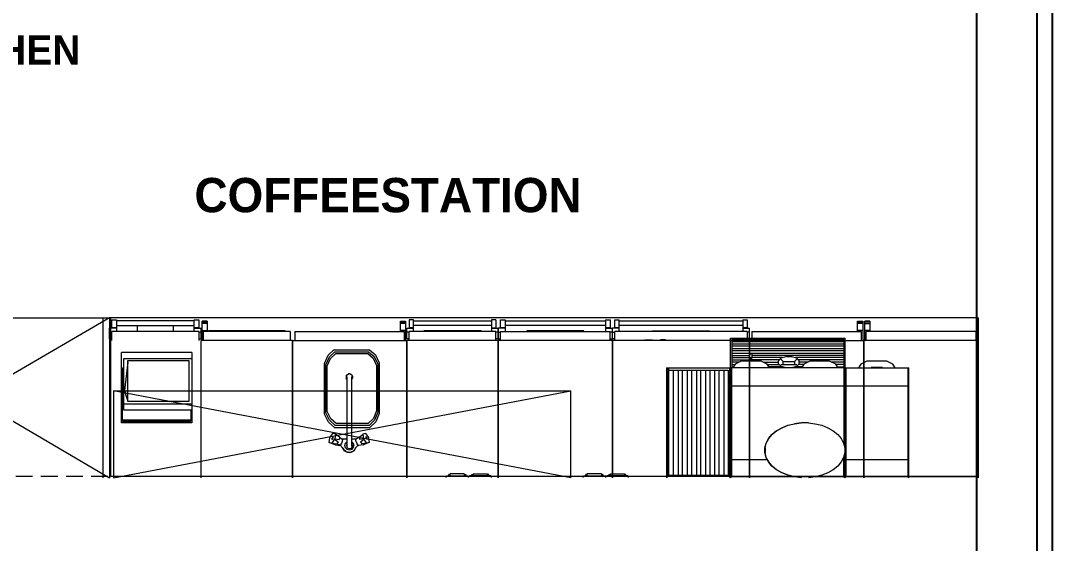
# Model space of a CAD drawing. Header units: inches. Extents: x 484217 to 497210, y -26946 to -21493.
# Drawn here: x 488162.2 to 488316.2, y -26140.7 to -26062.8 of the extents above; entities that cross this region are included whole.
import ezdxf

# ---------------------------------------------------------------- set-up
doc = ezdxf.new("R2010")
doc.units = ezdxf.units.IN
doc.header["$LTSCALE"] = 20
doc.header["$MEASUREMENT"] = 0
doc.linetypes.add('AUSGEZOGEN', pattern=[0])
doc.linetypes.add('HIDDEN2', pattern=[0.1875, 0.125, -0.0625])
doc.layers.add('A-furniture', color=50, linetype='Continuous', lineweight=9)
doc.layers.add('TC-EQUIPMENT', color=251, linetype='Continuous', lineweight=5)
doc.layers.add('A-GLASS', color=4, linetype='Continuous')
doc.layers.add('K3-TEXT', color=167, linetype='AUSGEZOGEN')
doc.styles.get("Standard").update_dxf_attribs({"font": ''})
doc.styles.get('Standard').set_extended_font_data('MicrogrammaSSi', bold=True)

msp = doc.modelspace()

# ---------------------------------------------------------------- linework, layer by layer
at = {"layer": 'A-furniture', "linetype": 'HIDDEN2', "elevation": 3.81}
msp.add_lwpolyline([(488268.98, -26130.78), (488072.18, -26130.78)], dxfattribs=at)
at = {"layer": 'A-GLASS'}
for p, q in [((488304.9, -26218.72, 6.93), (488304.9, -25820.47, 6.93)), ((488313.9, -26218.72, 6.93), (488313.9, -25820.47, 6.93)), ((488316.15, -26218.72, 6.93), (488316.15, -25820.47, 6.93))]:
    msp.add_line(p, q, dxfattribs=at)
at = {"layer": 'TC-EQUIPMENT'}
for p, q in [((488134.56, -26107.08, 6.93), (488175.48, -26107.08, 6.93)), ((488175.48, -26107.08, 6.93), (488134.56, -26130.95, 6.93)), ((488134.56, -26107.08, 6.93), (488175.48, -26130.95, 6.93)), ((488174.46, -26107.08, 6.93), (488174.46, -26130.95, 6.93)), ((488175.48, -26107.08, 6.93), (488175.48, -26130.95, 6.93)), ((488175.48, -26107.08, 6.93), (488175.48, -26130.95, 6.93)), ((488305.07, -26107.08, 6.93), (488175.48, -26107.08, 6.93)), ((488175.65, -26130.78, 6.93), (488175.65, -26107.08, 6.93)), ((488175.82, -26108.64, 6.93), (488175.82, -26107.42, 6.93)), ((488175.82, -26107.42, 6.93), (488176.51, -26107.42, 6.93)), ((488176.51, -26107.42, 6.93), (488176.51, -26109.12, 6.93)), ((488188.1, -26107.55, 6.93), (488176.51, -26107.55, 6.93)), ((488188.1, -26109.12, 6.93), (488188.1, -26107.42, 6.93)), ((488188.1, -26107.42, 6.93), (488188.78, -26107.42, 6.93)), ((488188.78, -26107.42, 6.93), (488188.78, -26108.64, 6.93)), ((488189.3, -26110.49, 6.93), (488189.3, -26107.59, 6.93)), ((488190.05, -26107.59, 6.93), (488189.3, -26107.59, 6.93)), ((488189.3, -26107.69, 6.93), (488190.05, -26107.69, 6.93)), ((488190.05, -26107.59, 6.93), (488190.05, -26109.12, 6.93)), ((488218.9, -26107.59, 6.93), (488219.65, -26107.59, 6.93)), ((488218.9, -26109.12, 6.93), (488218.9, -26107.59, 6.93)), ((488218.9, -26107.69, 6.93), (488219.65, -26107.69, 6.93)), ((488219.65, -26107.59, 6.93), (488219.65, -26110.49, 6.93)), ((488220.16, -26107.42, 6.93), (488220.16, -26108.64, 6.93)), ((488220.84, -26107.42, 6.93), (488220.16, -26107.42, 6.93)), ((488220.84, -26109.12, 6.93), (488220.84, -26107.42, 6.93)), ((488220.84, -26107.55, 6.93), (488232.44, -26107.55, 6.93)), ((488233.12, -26107.42, 6.93), (488232.44, -26107.42, 6.93)), ((488232.44, -26107.42, 6.93), (488232.44, -26109.12, 6.93)), ((488233.12, -26107.42, 6.93), (488233.12, -26108.64, 6.93)), ((488233.8, -26108.64, 6.93), (488233.8, -26107.42, 6.93)), ((488233.8, -26107.42, 6.93), (488234.48, -26107.42, 6.93)), ((488234.48, -26107.42, 6.93), (488234.48, -26109.12, 6.93)), ((488234.48, -26107.55, 6.93), (488249.49, -26107.55, 6.93)), ((488249.49, -26107.42, 6.93), (488249.49, -26109.12, 6.93)), ((488249.49, -26107.42, 6.93), (488250.17, -26107.42, 6.93)), ((488250.17, -26107.42, 6.93), (488250.17, -26108.64, 6.93)), ((488250.85, -26108.64, 6.93), (488250.85, -26107.42, 6.93)), ((488250.85, -26107.42, 6.93), (488251.53, -26107.42, 6.93)), ((488251.53, -26109.12, 6.93), (488251.53, -26107.42, 6.93)), ((488251.53, -26107.55, 6.93), (488269.95, -26107.55, 6.93)), ((488269.95, -26107.42, 6.93), (488269.95, -26109.12, 6.93)), ((488269.95, -26107.42, 6.93), (488270.63, -26107.42, 6.93)), ((488270.63, -26107.42, 6.93), (488270.63, -26108.64, 6.93)), ((488287.1, -26107.59, 6.93), (488287.85, -26107.59, 6.93)), ((488287.1, -26109.12, 6.93), (488287.1, -26107.59, 6.93)), ((488287.1, -26107.69, 6.93), (488287.85, -26107.69, 6.93)), ((488287.85, -26107.59, 6.93), (488287.85, -26110.49, 6.93)), ((488288.19, -26110.49, 6.93), (488288.19, -26107.59, 6.93)), ((488288.94, -26107.59, 6.93), (488288.19, -26107.59, 6.93)), ((488288.19, -26107.69, 6.93), (488288.94, -26107.69, 6.93)), ((488288.94, -26107.59, 6.93), (488288.94, -26109.12, 6.93)), ((488304.9, -26130.78, 6.93), (488304.9, -26107.08, 6.93)), ((488305.07, -26107.08, 6.93), (488305.07, -26130.95, 6.93)), ((488175.48, -26110.21, 6.93), (488175.48, -26108.64, 6.93)), ((488176.51, -26108.64, 6.93), (488175.48, -26108.64, 6.93)), ((488175.48, -26109.26, 6.93), (488175.82, -26109.26, 6.93)), ((488176.51, -26108.58, 6.93), (488175.82, -26108.58, 6.93)), ((488175.82, -26110.49, 6.93), (488175.82, -26109.12, 6.93)), ((488188.78, -26109.12, 6.93), (488175.82, -26109.12, 6.93)), ((488176.51, -26108.23, 6.93), (488188.1, -26108.23, 6.93)), ((488179.58, -26108.3, 6.93), (488179.58, -26109.12, 6.93)), ((488185.03, -26108.3, 6.93), (488179.58, -26108.3, 6.93)), ((488185.03, -26109.12, 6.93), (488185.03, -26108.3, 6.93)), ((488188.78, -26108.58, 6.93), (488188.1, -26108.58, 6.93)), ((488188.1, -26108.64, 6.93), (488189.12, -26108.64, 6.93)), ((488188.78, -26109.12, 6.93), (488188.78, -26110.49, 6.93)), ((488189.12, -26109.26, 6.93), (488188.78, -26109.26, 6.93)), ((488189.12, -26110.21, 6.93), (488189.12, -26108.64, 6.93)), ((488190.05, -26107.93, 6.93), (488189.3, -26107.93, 6.93)), ((488189.3, -26108.99, 6.93), (488190.05, -26108.99, 6.93)), ((488189.47, -26110.49, 6.93), (488189.47, -26109.12, 6.93)), ((488202.42, -26109.12, 6.93), (488189.47, -26109.12, 6.93)), ((488201.67, -26109.05, 6.93), (488190.25, -26109.05, 6.93)), ((488202.42, -26109.12, 6.93), (488202.42, -26110.49, 6.93)), ((488203.11, -26109.12, 6.93), (488203.11, -26110.49, 6.93)), ((488203.11, -26109.12, 6.93), (488219.48, -26109.12, 6.93)), ((488219.65, -26107.93, 6.93), (488218.9, -26107.93, 6.93)), ((488219.65, -26108.99, 6.93), (488218.9, -26108.99, 6.93)), ((488219.48, -26110.49, 6.93), (488219.48, -26109.12, 6.93)), ((488219.82, -26110.21, 6.93), (488219.82, -26108.64, 6.93)), ((488219.82, -26108.64, 6.93), (488220.84, -26108.64, 6.93)), ((488220.16, -26109.26, 6.93), (488219.82, -26109.26, 6.93)), ((488220.84, -26108.58, 6.93), (488220.16, -26108.58, 6.93)), ((488233.12, -26109.12, 6.93), (488220.16, -26109.12, 6.93)), ((488220.16, -26110.49, 6.93), (488220.16, -26109.12, 6.93)), ((488232.44, -26108.23, 6.93), (488220.84, -26108.23, 6.93)), ((488222.37, -26109.05, 6.93), (488222.37, -26109.12, 6.93)), ((488230.9, -26109.05, 6.93), (488222.37, -26109.05, 6.93)), ((488230.9, -26109.12, 6.93), (488230.9, -26109.05, 6.93)), ((488232.44, -26108.58, 6.93), (488233.12, -26108.58, 6.93)), ((488232.44, -26108.64, 6.93), (488233.46, -26108.64, 6.93)), ((488233.12, -26110.49, 6.93), (488233.12, -26109.12, 6.93)), ((488233.46, -26109.26, 6.93), (488233.12, -26109.26, 6.93)), ((488234.48, -26108.64, 6.93), (488233.46, -26108.64, 6.93)), ((488233.46, -26108.64, 6.93), (488233.46, -26110.21, 6.93)), ((488233.46, -26110.21, 6.93), (488233.46, -26108.64, 6.93)), ((488233.46, -26109.26, 6.93), (488233.8, -26109.26, 6.93)), ((488234.48, -26108.58, 6.93), (488233.8, -26108.58, 6.93)), ((488233.8, -26110.49, 6.93), (488233.8, -26109.12, 6.93)), ((488233.8, -26109.12, 6.93), (488250.17, -26109.12, 6.93)), ((488249.49, -26108.23, 6.93), (488234.48, -26108.23, 6.93)), ((488237.72, -26109.05, 6.93), (488237.72, -26109.12, 6.93)), ((488246.25, -26109.05, 6.93), (488237.72, -26109.05, 6.93)), ((488246.25, -26109.12, 6.93), (488246.25, -26109.05, 6.93)), ((488250.17, -26108.58, 6.93), (488249.49, -26108.58, 6.93)), ((488249.49, -26108.64, 6.93), (488250.51, -26108.64, 6.93)), ((488250.17, -26110.49, 6.93), (488250.17, -26109.12, 6.93)), ((488250.51, -26109.26, 6.93), (488250.17, -26109.26, 6.93)), ((488250.51, -26110.21, 6.93), (488250.51, -26108.64, 6.93)), ((488251.53, -26108.64, 6.93), (488250.51, -26108.64, 6.93)), ((488250.51, -26110.21, 6.93), (488250.51, -26108.64, 6.93)), ((488250.51, -26109.26, 6.93), (488250.85, -26109.26, 6.93)), ((488251.53, -26108.58, 6.93), (488250.85, -26108.58, 6.93)), ((488250.85, -26110.49, 6.93), (488250.85, -26109.12, 6.93)), ((488270.63, -26109.12, 6.93), (488250.85, -26109.12, 6.93)), ((488269.95, -26108.23, 6.93), (488251.53, -26108.23, 6.93)), ((488256.48, -26109.05, 6.93), (488265, -26109.05, 6.93)), ((488256.48, -26109.12, 6.93), (488256.48, -26109.05, 6.93)), ((488265, -26109.12, 6.93), (488265, -26109.05, 6.93)), ((488270.63, -26108.58, 6.93), (488269.95, -26108.58, 6.93)), ((488269.95, -26108.64, 6.93), (488270.97, -26108.64, 6.93)), ((488270.63, -26109.12, 6.93), (488270.63, -26110.49, 6.93)), ((488270.97, -26109.26, 6.93), (488270.63, -26109.26, 6.93)), ((488270.97, -26110.21, 6.93), (488270.97, -26108.64, 6.93)), ((488271.31, -26109.12, 6.93), (488271.31, -26110.49, 6.93)), ((488271.31, -26109.12, 6.93), (488287.68, -26109.12, 6.93)), ((488287.85, -26107.93, 6.93), (488287.1, -26107.93, 6.93)), ((488287.85, -26108.99, 6.93), (488287.1, -26108.99, 6.93)), ((488287.68, -26110.49, 6.93), (488287.68, -26109.12, 6.93)), ((488288.19, -26107.93, 6.93), (488288.94, -26107.93, 6.93)), ((488288.94, -26108.99, 6.93), (488288.19, -26108.99, 6.93)), ((488288.36, -26110.49, 6.93), (488288.36, -26109.12, 6.93)), ((488304.73, -26109.12, 6.93), (488288.36, -26109.12, 6.93)), ((488304.73, -26109.12, 6.93), (488304.73, -26110.49, 6.93)), ((488175.82, -26110.21, 6.93), (488175.48, -26110.21, 6.93)), ((488175.48, -26110.49, 6.93), (488175.48, -26130.95, 6.93)), ((488188.78, -26110.21, 6.93), (488189.12, -26110.21, 6.93)), ((488189.12, -26130.95, 6.93), (488189.12, -26110.49, 6.93)), ((488202.77, -26110.49, 6.93), (488189.12, -26110.49, 6.93)), ((488189.12, -26130.95, 6.93), (488189.12, -26110.49, 6.93)), ((488202.77, -26110.49, 6.93), (488219.82, -26110.49, 6.93)), ((488202.77, -26130.95, 6.93), (488202.77, -26110.49, 6.93)), ((488202.77, -26110.49, 6.93), (488202.77, -26130.95, 6.93)), ((488220.16, -26110.21, 6.93), (488219.82, -26110.21, 6.93)), ((488233.46, -26110.49, 6.93), (488219.82, -26110.49, 6.93)), ((488219.82, -26130.95, 6.93), (488219.82, -26110.49, 6.93)), ((488219.82, -26110.49, 6.93), (488219.82, -26130.95, 6.93)), ((488233.46, -26110.21, 6.93), (488233.12, -26110.21, 6.93)), ((488233.46, -26110.21, 6.93), (488233.8, -26110.21, 6.93)), ((488233.46, -26110.49, 6.93), (488233.46, -26130.95, 6.93)), ((488250.51, -26110.49, 6.93), (488233.46, -26110.49, 6.93)), ((488233.46, -26130.95, 6.93), (488233.46, -26110.49, 6.93)), ((488250.17, -26110.21, 6.93), (488250.51, -26110.21, 6.93)), ((488250.85, -26110.21, 6.93), (488250.51, -26110.21, 6.93)), ((488250.51, -26110.49, 6.93), (488250.51, -26130.95, 6.93)), ((488270.97, -26110.49, 6.93), (488250.51, -26110.49, 6.93)), ((488250.51, -26130.95, 6.93), (488250.51, -26110.49, 6.93)), ((488255.35, -26110.38, 6.93), (488256.51, -26110.38, 6.93)), ((488255.35, -26110.49, 6.93), (488255.35, -26110.38, 6.93)), ((488256.51, -26110.49, 6.93), (488256.51, -26110.38, 6.93)), ((488258.42, -26110.38, 6.93), (488257.67, -26110.38, 6.93)), ((488257.67, -26110.49, 6.93), (488257.67, -26110.38, 6.93)), ((488258.42, -26110.38, 6.93), (488258.42, -26110.49, 6.93)), ((488268.14, -26130.95, 6.93), (488268.14, -26110.14, 6.93)), ((488268.14, -26110.14, 6.93), (488285.19, -26110.14, 6.93)), ((488268.31, -26110.32, 6.93), (488285.02, -26110.32, 6.93)), ((488268.31, -26110.32, 6.93), (488268.31, -26114.41, 6.93)), ((488285.02, -26110.66, 6.93), (488268.31, -26110.66, 6.93)), ((488270.63, -26110.21, 6.93), (488270.97, -26110.21, 6.93)), ((488270.97, -26110.49, 6.93), (488270.97, -26130.95, 6.93)), ((488270.97, -26110.49, 6.93), (488288.02, -26110.49, 6.93)), ((488270.97, -26130.95, 6.93), (488270.97, -26110.49, 6.93)), ((488285.02, -26110.32, 6.93), (488285.02, -26114.41, 6.93)), ((488285.19, -26110.14, 6.93), (488285.19, -26130.95, 6.93)), ((488288.02, -26130.95, 6.93), (488288.02, -26110.49, 6.93)), ((488305.07, -26110.49, 6.93), (488288.02, -26110.49, 6.93)), ((488288.02, -26110.49, 6.93), (488288.02, -26130.95, 6.93)), ((488305.07, -26110.49, 6.93), (488305.07, -26130.95, 6.93)), ((488187.76, -26112.26, 6.93), (488177.26, -26112.26, 6.93)), ((488177.26, -26122.76, 6.93), (488177.26, -26112.26, 6.93)), ((488187.76, -26112.26, 6.93), (488187.76, -26122.76, 6.93)), ((488208.09, -26112.67, 6.93), (488208.94, -26111.85, 6.93)), ((488208.29, -26112.91, 6.93), (488209.07, -26112.16, 6.93)), ((488208.94, -26111.85, 6.93), (488214.29, -26111.85, 6.93)), ((488209.07, -26112.16, 6.93), (488214.12, -26112.16, 6.93)), ((488214.12, -26112.16, 6.93), (488214.97, -26112.87, 6.93)), ((488214.26, -26111.85, 6.93), (488215.14, -26112.63, 6.93)), ((488268.31, -26111, 6.93), (488285.02, -26111, 6.93)), ((488285.02, -26111.34, 6.93), (488268.31, -26111.34, 6.93)), ((488268.31, -26111.68, 6.93), (488285.02, -26111.68, 6.93)), ((488285.02, -26112.02, 6.93), (488268.31, -26112.02, 6.93)), ((488177.53, -26113.22, 6.93), (488177.53, -26120.81, 6.93)), ((488187.76, -26113.22, 6.93), (488177.53, -26113.22, 6.93)), ((488178.18, -26113.69, 6.93), (488177.72, -26117.93, 6.93)), ((488178.18, -26113.47, 6.93), (488187.28, -26113.47, 6.93)), ((488178.18, -26119.58, 6.93), (488178.18, -26113.47, 6.93)), ((488187.28, -26113.47, 6.93), (488187.28, -26119.58, 6.93)), ((488207.54, -26113.93, 6.93), (488208.09, -26112.67, 6.93)), ((488207.74, -26114.1, 6.93), (488208.29, -26112.91, 6.93)), ((488207.95, -26114.27, 6.93), (488208.46, -26113.15, 6.93)), ((488208.46, -26113.15, 6.93), (488209.21, -26112.43, 6.93)), ((488209.21, -26112.43, 6.93), (488214.02, -26112.43, 6.93)), ((488214.02, -26112.43, 6.93), (488214.8, -26113.11, 6.93)), ((488214.8, -26113.11, 6.93), (488215.32, -26114.2, 6.93)), ((488214.97, -26112.87, 6.93), (488215.52, -26114, 6.93)), ((488215.14, -26112.63, 6.93), (488215.72, -26113.83, 6.93)), ((488215.72, -26113.83, 6.93), (488215.72, -26121.4, 6.93)), ((488268.31, -26112.36, 6.93), (488285.02, -26112.36, 6.93)), ((488268.31, -26112.7, 6.93), (488270.95, -26112.7, 6.93)), ((488268.31, -26113.04, 6.93), (488271.05, -26113.04, 6.93)), ((488268.31, -26113.38, 6.93), (488271.05, -26113.38, 6.93)), ((488269.39, -26113.73, 6.93), (488268.31, -26113.73, 6.93)), ((488269.74, -26113.55, 6.93), (488268.83, -26114, 6.93)), ((488272.68, -26113.55, 6.93), (488269.74, -26113.55, 6.93)), ((488270.94, -26112.65, 6.93), (488271.01, -26112.55, 6.93)), ((488271.01, -26112.55, 6.93), (488271.11, -26112.48, 6.93)), ((488271.05, -26112.95, 6.93), (488271.05, -26113.55, 6.93)), ((488271.11, -26112.48, 6.93), (488271.25, -26112.48, 6.93)), ((488271.25, -26112.48, 6.93), (488271.35, -26112.55, 6.93)), ((488271.32, -26112.69, 6.93), (488271.32, -26112.94, 6.93)), ((488271.32, -26113.55, 6.93), (488271.32, -26112.95, 6.93)), ((488275.87, -26113.04, 6.93), (488271.32, -26113.04, 6.93)), ((488275.42, -26113.38, 6.93), (488271.32, -26113.38, 6.93)), ((488271.35, -26112.55, 6.93), (488271.42, -26112.65, 6.93)), ((488271.42, -26112.79, 6.93), (488271.42, -26112.65, 6.93)), ((488285.02, -26112.7, 6.93), (488271.42, -26112.7, 6.93)), ((488273.59, -26114, 6.93), (488272.68, -26113.55, 6.93)), ((488273.03, -26113.73, 6.93), (488275.3, -26113.73, 6.93)), ((488275.3, -26113.5, 6.93), (488275.7, -26113.09, 6.93)), ((488275.3, -26113.95, 6.93), (488275.3, -26113.5, 6.93)), ((488275.64, -26113.28, 6.93), (488275.98, -26113.62, 6.93)), ((488275.7, -26113.09, 6.93), (488276.44, -26112.87, 6.93)), ((488275.98, -26113.62, 6.93), (488277.69, -26113.62, 6.93)), ((488275.98, -26114.13, 6.93), (488275.98, -26113.62, 6.93)), ((488276.44, -26112.87, 6.93), (488277.24, -26112.87, 6.93)), ((488277.24, -26112.87, 6.93), (488277.97, -26113.09, 6.93)), ((488278.03, -26113.28, 6.93), (488277.69, -26113.62, 6.93)), ((488277.69, -26113.62, 6.93), (488277.69, -26114.13, 6.93)), ((488285.02, -26113.04, 6.93), (488277.8, -26113.04, 6.93)), ((488277.97, -26113.09, 6.93), (488278.37, -26113.5, 6.93)), ((488285.02, -26113.38, 6.93), (488278.25, -26113.38, 6.93)), ((488278.37, -26113.95, 6.93), (488278.37, -26113.5, 6.93)), ((488279.62, -26113.73, 6.93), (488278.37, -26113.73, 6.93)), ((488279.97, -26113.55, 6.93), (488279.06, -26114, 6.93)), ((488282.91, -26113.55, 6.93), (488279.97, -26113.55, 6.93)), ((488283.82, -26114, 6.93), (488282.91, -26113.55, 6.93)), ((488285.02, -26113.73, 6.93), (488283.26, -26113.73, 6.93)), ((488288.49, -26113.55, 6.93), (488287.59, -26114, 6.93)), ((488291.44, -26113.55, 6.93), (488288.49, -26113.55, 6.93)), ((488292.35, -26114, 6.93), (488291.44, -26113.55, 6.93)), ((488177.39, -26114.58, 6.93), (488177.53, -26114.58, 6.93)), ((488177.39, -26122.52, 6.93), (488177.39, -26114.58, 6.93)), ((488207.54, -26121.47, 6.93), (488207.54, -26113.9, 6.93)), ((488207.74, -26121.26, 6.93), (488207.74, -26114.1, 6.93)), ((488207.95, -26121.06, 6.93), (488207.95, -26114.27, 6.93)), ((488215.32, -26114.2, 6.93), (488215.32, -26120.99, 6.93)), ((488215.52, -26114, 6.93), (488215.52, -26121.16, 6.93)), ((488258.59, -26114.58, 6.93), (488258.59, -26130.95, 6.93)), ((488258.59, -26114.58, 6.93), (488268.14, -26114.58, 6.93)), ((488258.76, -26130.78, 6.93), (488258.76, -26114.58, 6.93)), ((488258.93, -26130.61, 6.93), (488258.93, -26114.58, 6.93)), ((488258.93, -26114.92, 6.93), (488267.8, -26114.92, 6.93)), ((488259.61, -26130.57, 6.93), (488259.61, -26114.92, 6.93)), ((488260.3, -26114.92, 6.93), (488260.3, -26130.57, 6.93)), ((488260.98, -26130.57, 6.93), (488260.98, -26114.92, 6.93)), ((488261.66, -26114.92, 6.93), (488261.66, -26130.57, 6.93)), ((488262.34, -26130.57, 6.93), (488262.34, -26114.92, 6.93)), ((488263.03, -26114.92, 6.93), (488263.03, -26130.57, 6.93)), ((488263.71, -26130.57, 6.93), (488263.71, -26114.92, 6.93)), ((488264.39, -26114.92, 6.93), (488264.39, -26130.57, 6.93)), ((488265.07, -26130.57, 6.93), (488265.07, -26114.92, 6.93)), ((488265.75, -26114.92, 6.93), (488265.75, -26130.57, 6.93)), ((488266.44, -26130.57, 6.93), (488266.44, -26114.92, 6.93)), ((488267.12, -26114.92, 6.93), (488267.12, -26130.57, 6.93)), ((488267.8, -26114.92, 6.93), (488267.8, -26130.61, 6.93)), ((488267.97, -26114.58, 6.93), (488267.97, -26130.78, 6.93)), ((488268.14, -26130.95, 6.93), (488268.14, -26114.58, 6.93)), ((488285.19, -26114.58, 6.93), (488268.14, -26114.58, 6.93)), ((488268.31, -26114.07, 6.93), (488268.79, -26114.07, 6.93)), ((488268.31, -26114.41, 6.93), (488268.58, -26114.41, 6.93)), ((488268.31, -26130.78, 6.93), (488268.31, -26114.58, 6.93)), ((488268.83, -26114, 6.93), (488268.48, -26114.58, 6.93)), ((488272.23, -26114.51, 6.93), (488272.74, -26114.51, 6.93)), ((488272.23, -26114.58, 6.93), (488272.23, -26114.51, 6.93)), ((488272.74, -26114.51, 6.93), (488272.74, -26114.58, 6.93)), ((488273.94, -26114.58, 6.93), (488273.59, -26114, 6.93)), ((488273.63, -26114.07, 6.93), (488275.42, -26114.07, 6.93)), ((488275.87, -26114.41, 6.93), (488273.84, -26114.41, 6.93)), ((488275.7, -26114.36, 6.93), (488275.3, -26113.95, 6.93)), ((488278.03, -26114.13, 6.93), (488275.64, -26114.13, 6.93)), ((488276.44, -26114.58, 6.93), (488275.7, -26114.36, 6.93)), ((488277.97, -26114.36, 6.93), (488277.24, -26114.58, 6.93)), ((488278.81, -26114.41, 6.93), (488277.8, -26114.41, 6.93)), ((488278.37, -26113.95, 6.93), (488277.97, -26114.36, 6.93)), ((488279.02, -26114.07, 6.93), (488278.25, -26114.07, 6.93)), ((488278.54, -26114.51, 6.93), (488279.05, -26114.51, 6.93)), ((488278.54, -26114.58, 6.93), (488278.54, -26114.51, 6.93)), ((488279.06, -26114, 6.93), (488278.75, -26114.51, 6.93)), ((488279.05, -26114.58, 6.93), (488279.05, -26114.51, 6.93)), ((488279.39, -26114.51, 6.93), (488281.78, -26114.51, 6.93)), ((488279.39, -26114.58, 6.93), (488279.39, -26114.51, 6.93)), ((488281.78, -26114.51, 6.93), (488281.78, -26114.58, 6.93)), ((488282.12, -26114.51, 6.93), (488282.12, -26114.58, 6.93)), ((488282.12, -26114.51, 6.93), (488282.63, -26114.51, 6.93)), ((488282.63, -26114.58, 6.93), (488282.63, -26114.51, 6.93)), ((488284.17, -26114.58, 6.93), (488283.82, -26114, 6.93)), ((488285.02, -26114.07, 6.93), (488283.86, -26114.07, 6.93)), ((488284.07, -26114.41, 6.93), (488285.02, -26114.41, 6.93)), ((488285.02, -26114.58, 6.93), (488285.02, -26125.83, 6.93)), ((488285.19, -26114.58, 6.93), (488294.74, -26114.58, 6.93)), ((488285.19, -26114.58, 6.93), (488285.19, -26130.95, 6.93)), ((488285.36, -26130.78, 6.93), (488285.36, -26114.58, 6.93)), ((488287.59, -26114, 6.93), (488287.24, -26114.58, 6.93)), ((488290.82, -26114.51, 6.93), (488289.11, -26114.51, 6.93)), ((488289.11, -26114.58, 6.93), (488289.11, -26114.51, 6.93)), ((488290.82, -26114.51, 6.93), (488290.82, -26114.58, 6.93)), ((488292.69, -26114.58, 6.93), (488292.35, -26114, 6.93)), ((488294.57, -26114.58, 6.93), (488294.57, -26130.78, 6.93)), ((488294.74, -26130.95, 6.93), (488294.74, -26114.58, 6.93)), ((488210.78, -26115.81, 6.93), (488210.92, -26115.6, 6.93)), ((488210.78, -26115.81, 6.93), (488210.78, -26116.08, 6.93)), ((488210.88, -26116.23, 6.93), (488210.78, -26116.08, 6.93)), ((488210.88, -26115.84, 6.93), (488210.88, -26126.24, 6.93)), ((488210.92, -26115.6, 6.93), (488211.12, -26115.46, 6.93)), ((488211.39, -26115.46, 6.93), (488211.12, -26115.46, 6.93)), ((488211.39, -26115.46, 6.93), (488211.6, -26115.6, 6.93)), ((488211.6, -26115.6, 6.93), (488211.73, -26115.81, 6.93)), ((488211.63, -26126.24, 6.93), (488211.63, -26115.84, 6.93)), ((488211.63, -26116.23, 6.93), (488211.73, -26116.08, 6.93)), ((488211.73, -26115.81, 6.93), (488211.73, -26116.08, 6.93)), ((488176.08, -26117.99, 6.93), (488176.08, -26130.95, 6.93)), ((488176.08, -26117.99, 6.93), (488244.28, -26117.99, 6.93)), ((488244.28, -26130.95, 6.93), (488176.08, -26117.99, 6.93)), ((488176.08, -26130.95, 6.93), (488244.28, -26117.99, 6.93)), ((488178.18, -26119.44, 6.93), (488177.72, -26117.93, 6.93)), ((488244.28, -26130.95, 6.93), (488244.28, -26117.99, 6.93)), ((488285.02, -26117.31, 6.93), (488268.31, -26117.31, 6.93)), ((488294.57, -26117.31, 6.93), (488285.36, -26117.31, 6.93)), ((488187.76, -26119.99, 6.93), (488177.53, -26119.99, 6.93)), ((488187.28, -26119.58, 6.93), (488178.18, -26119.58, 6.93)), ((488177.53, -26120.81, 6.93), (488187.76, -26120.81, 6.93)), ((488187.62, -26120.81, 6.93), (488187.62, -26122.52, 6.93)), ((488208.12, -26122.66, 6.93), (488207.54, -26121.47, 6.93)), ((488208.29, -26122.39, 6.93), (488207.74, -26121.26, 6.93)), ((488208.49, -26122.15, 6.93), (488207.95, -26121.06, 6.93)), ((488215.32, -26120.99, 6.93), (488214.84, -26122.11, 6.93)), ((488215.52, -26121.16, 6.93), (488215.01, -26122.39, 6.93)), ((488215.72, -26121.36, 6.93), (488215.18, -26122.63, 6.93)), ((488187.76, -26122.76, 6.93), (488177.26, -26122.76, 6.93)), ((488187.62, -26122.37, 6.93), (488177.39, -26122.37, 6.93)), ((488177.39, -26122.52, 6.93), (488187.62, -26122.52, 6.93)), ((488209.01, -26123.44, 6.93), (488208.12, -26122.66, 6.93)), ((488209.14, -26123.14, 6.93), (488208.29, -26122.39, 6.93)), ((488209.28, -26122.86, 6.93), (488208.49, -26122.15, 6.93)), ((488214.05, -26122.86, 6.93), (488209.28, -26122.86, 6.93)), ((488214.84, -26122.11, 6.93), (488214.05, -26122.86, 6.93)), ((488215.01, -26122.39, 6.93), (488214.22, -26123.14, 6.93)), ((488215.18, -26122.63, 6.93), (488214.33, -26123.44, 6.93)), ((488276.68, -26123.13, 6.93), (488277.67, -26122.89, 6.93)), ((488276.71, -26123.13, 6.93), (488277.69, -26122.89, 6.93)), ((488277.67, -26122.89, 6.93), (488278.69, -26122.76, 6.93)), ((488278.72, -26122.76, 6.93), (488277.69, -26122.89, 6.93)), ((488279.76, -26122.76, 6.93), (488278.72, -26122.76, 6.93)), ((488279.76, -26122.76, 6.93), (488280.78, -26122.89, 6.93)), ((488280.78, -26122.89, 6.93), (488281.76, -26123.13, 6.93)), ((488208.36, -26124.94, 6.93), (488208.79, -26124.34, 6.93)), ((488208.79, -26124.34, 6.93), (488208.82, -26124.32, 6.93)), ((488208.82, -26124.32, 6.93), (488209.15, -26124.41, 6.93)), ((488208.97, -26123.44, 6.93), (488214.29, -26123.44, 6.93)), ((488209.16, -26124.44, 6.93), (488209.07, -26125.14, 6.93)), ((488214.22, -26123.14, 6.93), (488209.14, -26123.14, 6.93)), ((488209.15, -26124.41, 6.93), (488209.16, -26124.44, 6.93)), ((488209.79, -26124.9, 6.93), (488209.16, -26124.44, 6.93)), ((488212.69, -26124.9, 6.93), (488213.31, -26124.44, 6.93)), ((488213.31, -26124.44, 6.93), (488213.32, -26124.41, 6.93)), ((488213.41, -26125.14, 6.93), (488213.31, -26124.44, 6.93)), ((488213.32, -26124.41, 6.93), (488213.66, -26124.32, 6.93)), ((488213.66, -26124.32, 6.93), (488213.68, -26124.34, 6.93)), ((488213.68, -26124.34, 6.93), (488214.11, -26124.94, 6.93)), ((488273.79, -26125.12, 6.93), (488274.31, -26124.5, 6.93)), ((488273.82, -26125.12, 6.93), (488274.34, -26124.5, 6.93)), ((488274.31, -26124.5, 6.93), (488274.98, -26123.95, 6.93)), ((488275.01, -26123.95, 6.93), (488274.34, -26124.5, 6.93)), ((488274.98, -26123.95, 6.93), (488275.78, -26123.49, 6.93)), ((488275.01, -26123.95, 6.93), (488275.81, -26123.49, 6.93)), ((488275.78, -26123.49, 6.93), (488276.68, -26123.13, 6.93)), ((488275.81, -26123.49, 6.93), (488276.71, -26123.13, 6.93)), ((488281.76, -26123.13, 6.93), (488282.66, -26123.49, 6.93)), ((488282.66, -26123.49, 6.93), (488283.46, -26123.95, 6.93)), ((488283.46, -26123.95, 6.93), (488284.13, -26124.5, 6.93)), ((488284.13, -26124.5, 6.93), (488284.65, -26125.12, 6.93)), ((488208.25, -26125.68, 6.93), (488208.34, -26124.99, 6.93)), ((488208.26, -26125.71, 6.93), (488208.25, -26125.68, 6.93)), ((488208.26, -26125.71, 6.93), (488208.59, -26125.8, 6.93)), ((488208.99, -26126.01, 6.93), (488208.26, -26125.71, 6.93)), ((488208.34, -26124.99, 6.93), (488208.36, -26124.94, 6.93)), ((488208.62, -26125.79, 6.93), (488208.59, -26125.8, 6.93)), ((488208.59, -26125.8, 6.93), (488209.16, -26126.06, 6.93)), ((488209.05, -26125.18, 6.93), (488208.62, -26125.79, 6.93)), ((488208.62, -26125.79, 6.93), (488209.38, -26125.91, 6.93)), ((488208.66, -26125.12, 6.93), (488208.65, -26125.14, 6.93)), ((488208.65, -26125.14, 6.93), (488208.65, -26125.17, 6.93)), ((488208.65, -26125.17, 6.93), (488208.65, -26125.19, 6.93)), ((488208.65, -26125.19, 6.93), (488208.65, -26125.21, 6.93)), ((488208.65, -26125.21, 6.93), (488208.65, -26125.22, 6.93)), ((488208.65, -26125.22, 6.93), (488208.66, -26125.23, 6.93)), ((488208.68, -26125.06, 6.93), (488208.66, -26125.09, 6.93)), ((488208.66, -26125.09, 6.93), (488208.66, -26125.12, 6.93)), ((488208.66, -26125.23, 6.93), (488208.67, -26125.23, 6.93)), ((488208.67, -26125.23, 6.93), (488208.68, -26125.24, 6.93)), ((488208.69, -26125.03, 6.93), (488208.68, -26125.06, 6.93)), ((488208.68, -26125.24, 6.93), (488208.7, -26125.23, 6.93)), ((488208.7, -26125.01, 6.93), (488208.69, -26125.03, 6.93)), ((488208.72, -26124.99, 6.93), (488208.7, -26125.01, 6.93)), ((488208.7, -26125.23, 6.93), (488208.71, -26125.22, 6.93)), ((488208.71, -26125.22, 6.93), (488208.73, -26125.21, 6.93)), ((488208.73, -26124.97, 6.93), (488208.72, -26124.99, 6.93)), ((488208.75, -26124.95, 6.93), (488208.73, -26124.97, 6.93)), ((488208.73, -26125.21, 6.93), (488208.74, -26125.19, 6.93)), ((488208.74, -26125.19, 6.93), (488208.76, -26125.17, 6.93)), ((488208.77, -26124.93, 6.93), (488208.75, -26124.95, 6.93)), ((488208.76, -26125.17, 6.93), (488208.78, -26125.15, 6.93)), ((488208.78, -26124.93, 6.93), (488208.77, -26124.93, 6.93)), ((488208.79, -26124.92, 6.93), (488208.78, -26124.93, 6.93)), ((488208.78, -26125.15, 6.93), (488208.79, -26125.12, 6.93)), ((488208.81, -26124.92, 6.93), (488208.79, -26124.92, 6.93)), ((488208.79, -26125.12, 6.93), (488208.8, -26125.09, 6.93)), ((488208.8, -26125.09, 6.93), (488208.81, -26125.07, 6.93)), ((488208.82, -26124.93, 6.93), (488208.81, -26124.92, 6.93)), ((488208.81, -26125.07, 6.93), (488208.82, -26125.04, 6.93)), ((488208.82, -26124.94, 6.93), (488208.82, -26124.93, 6.93)), ((488208.83, -26124.95, 6.93), (488208.82, -26124.94, 6.93)), ((488208.82, -26125.04, 6.93), (488208.83, -26125.01, 6.93)), ((488208.83, -26124.95, 6.93), (488208.83, -26124.97, 6.93)), ((488208.83, -26124.99, 6.93), (488208.83, -26124.97, 6.93)), ((488208.83, -26125.01, 6.93), (488208.83, -26124.99, 6.93)), ((488209.16, -26126.06, 6.93), (488208.99, -26126.01, 6.93)), ((488209.05, -26125.18, 6.93), (488209.07, -26125.14, 6.93)), ((488209.05, -26125.18, 6.93), (488209.59, -26125.62, 6.93)), ((488209.07, -26125.14, 6.93), (488209.74, -26125.24, 6.93)), ((488209.16, -26126.06, 6.93), (488209.81, -26126.14, 6.93)), ((488209.59, -26125.62, 6.93), (488209.38, -26125.91, 6.93)), ((488209.38, -26125.91, 6.93), (488209.97, -26126.03, 6.93)), ((488209.79, -26124.9, 6.93), (488209.74, -26125.24, 6.93)), ((488209.79, -26124.9, 6.93), (488210.19, -26125.2, 6.93)), ((488209.97, -26126.03, 6.93), (488209.81, -26126.14, 6.93)), ((488210.3, -26126.54, 6.93), (488209.88, -26126.09, 6.93)), ((488209.97, -26126.03, 6.93), (488210.13, -26125.81, 6.93)), ((488210.13, -26125.81, 6.93), (488210.24, -26125.52, 6.93)), ((488210.84, -26125.2, 6.93), (488210.19, -26125.2, 6.93)), ((488210.24, -26125.52, 6.93), (488210.28, -26125.26, 6.93)), ((488210.58, -26126.14, 6.93), (488210.68, -26125.8, 6.93)), ((488210.68, -26126.48, 6.93), (488210.58, -26126.14, 6.93)), ((488210.88, -26125.59, 6.93), (488210.68, -26125.8, 6.93)), ((488210.85, -26125.9, 6.93), (488210.81, -26126.14, 6.93)), ((488210.81, -26126.14, 6.93), (488210.85, -26126.38, 6.93)), ((488210.84, -26125.21, 6.93), (488210.88, -26125.19, 6.93)), ((488210.85, -26125.9, 6.93), (488210.88, -26125.87, 6.93)), ((488211.84, -26125.8, 6.93), (488211.63, -26125.59, 6.93)), ((488211.63, -26125.87, 6.93), (488211.67, -26125.9, 6.93)), ((488211.64, -26125.17, 6.93), (488212.33, -26125.17, 6.93)), ((488211.7, -26126.14, 6.93), (488211.67, -26125.9, 6.93)), ((488211.67, -26126.38, 6.93), (488211.7, -26126.14, 6.93)), ((488211.84, -26125.8, 6.93), (488211.94, -26126.14, 6.93)), ((488211.84, -26126.48, 6.93), (488211.94, -26126.14, 6.93)), ((488212.17, -26126.51, 6.93), (488212.58, -26126.08, 6.93)), ((488212.23, -26125.52, 6.93), (488212.2, -26125.26, 6.93)), ((488212.23, -26125.52, 6.93), (488212.35, -26125.81, 6.93)), ((488212.26, -26125.21, 6.93), (488212.27, -26125.19, 6.93)), ((488212.31, -26125.18, 6.93), (488212.27, -26125.19, 6.93)), ((488212.69, -26124.9, 6.93), (488212.33, -26125.17, 6.93)), ((488212.5, -26126.03, 6.93), (488212.35, -26125.81, 6.93)), ((488212.5, -26126.03, 6.93), (488212.67, -26126.14, 6.93)), ((488213.32, -26126.06, 6.93), (488212.67, -26126.14, 6.93)), ((488212.69, -26124.9, 6.93), (488212.74, -26125.24, 6.93)), ((488213.41, -26125.14, 6.93), (488212.74, -26125.24, 6.93)), ((488212.89, -26125.62, 6.93), (488213.43, -26125.18, 6.93)), ((488212.89, -26125.62, 6.93), (488213.1, -26125.91, 6.93)), ((488213.85, -26125.79, 6.93), (488213.1, -26125.91, 6.93)), ((488213.88, -26125.8, 6.93), (488213.32, -26126.06, 6.93)), ((488213.32, -26126.06, 6.93), (488213.48, -26126.01, 6.93)), ((488213.43, -26125.18, 6.93), (488213.41, -26125.14, 6.93)), ((488213.85, -26125.79, 6.93), (488213.43, -26125.18, 6.93)), ((488214.22, -26125.71, 6.93), (488213.48, -26126.01, 6.93)), ((488213.71, -26124.91, 6.93), (488213.7, -26124.93, 6.93)), ((488213.7, -26124.93, 6.93), (488213.7, -26124.96, 6.93)), ((488213.7, -26124.96, 6.93), (488213.71, -26124.98, 6.93)), ((488213.72, -26124.88, 6.93), (488213.71, -26124.89, 6.93)), ((488213.71, -26124.89, 6.93), (488213.71, -26124.91, 6.93)), ((488213.71, -26124.98, 6.93), (488213.72, -26125.01, 6.93)), ((488213.73, -26124.87, 6.93), (488213.72, -26124.88, 6.93)), ((488213.72, -26125.01, 6.93), (488213.72, -26125.04, 6.93)), ((488213.72, -26125.04, 6.93), (488213.74, -26125.06, 6.93)), ((488213.75, -26124.86, 6.93), (488213.73, -26124.87, 6.93)), ((488213.74, -26125.06, 6.93), (488213.75, -26125.09, 6.93)), ((488213.76, -26124.86, 6.93), (488213.75, -26124.86, 6.93)), ((488213.75, -26125.09, 6.93), (488213.77, -26125.11, 6.93)), ((488213.78, -26124.87, 6.93), (488213.76, -26124.86, 6.93)), ((488213.77, -26125.11, 6.93), (488213.79, -26125.13, 6.93)), ((488213.8, -26124.88, 6.93), (488213.78, -26124.87, 6.93)), ((488213.79, -26125.13, 6.93), (488213.8, -26125.15, 6.93)), ((488213.81, -26124.89, 6.93), (488213.8, -26124.88, 6.93)), ((488213.8, -26125.15, 6.93), (488213.82, -26125.16, 6.93)), ((488213.83, -26124.91, 6.93), (488213.81, -26124.89, 6.93)), ((488213.82, -26125.16, 6.93), (488213.84, -26125.17, 6.93)), ((488213.85, -26124.93, 6.93), (488213.83, -26124.91, 6.93)), ((488213.84, -26125.17, 6.93), (488213.86, -26125.18, 6.93)), ((488213.87, -26124.95, 6.93), (488213.85, -26124.93, 6.93)), ((488213.88, -26125.8, 6.93), (488213.85, -26125.79, 6.93)), ((488213.87, -26125.18, 6.93), (488213.86, -26125.18, 6.93)), ((488213.88, -26124.98, 6.93), (488213.87, -26124.95, 6.93)), ((488213.87, -26125.18, 6.93), (488213.89, -26125.17, 6.93)), ((488213.89, -26125.01, 6.93), (488213.88, -26124.98, 6.93)), ((488214.22, -26125.71, 6.93), (488213.88, -26125.8, 6.93)), ((488213.9, -26125.03, 6.93), (488213.89, -26125.01, 6.93)), ((488213.89, -26125.17, 6.93), (488213.9, -26125.16, 6.93)), ((488213.91, -26125.06, 6.93), (488213.9, -26125.03, 6.93)), ((488213.9, -26125.16, 6.93), (488213.91, -26125.15, 6.93)), ((488213.91, -26125.09, 6.93), (488213.91, -26125.06, 6.93)), ((488213.91, -26125.11, 6.93), (488213.91, -26125.09, 6.93)), ((488213.91, -26125.13, 6.93), (488213.91, -26125.11, 6.93)), ((488213.91, -26125.15, 6.93), (488213.91, -26125.13, 6.93)), ((488214.11, -26124.94, 6.93), (488214.13, -26124.99, 6.93)), ((488214.13, -26124.99, 6.93), (488214.22, -26125.68, 6.93)), ((488214.22, -26125.68, 6.93), (488214.22, -26125.71, 6.93)), ((488273.26, -26126.5, 6.93), (488273.44, -26125.79, 6.93)), ((488273.28, -26126.5, 6.93), (488273.46, -26125.79, 6.93)), ((488273.44, -26125.79, 6.93), (488273.79, -26125.12, 6.93)), ((488273.46, -26125.79, 6.93), (488273.82, -26125.12, 6.93)), ((488284.65, -26125.12, 6.93), (488285.01, -26125.79, 6.93)), ((488285.01, -26125.79, 6.93), (488285.19, -26126.5, 6.93)), ((488210.2, -26126.44, 6.93), (488210.2, -26126.43, 6.93)), ((488210.2, -26126.44, 6.93), (488210.46, -26126.93, 6.93)), ((488210.34, -26126.54, 6.93), (488210.38, -26126.68, 6.93)), ((488210.38, -26126.68, 6.93), (488210.75, -26127.05, 6.93)), ((488210.95, -26127.2, 6.93), (488210.46, -26126.93, 6.93)), ((488210.68, -26126.48, 6.93), (488210.92, -26126.72, 6.93)), ((488210.75, -26127.05, 6.93), (488211.25, -26127.19, 6.93)), ((488211.02, -26126.55, 6.93), (488210.85, -26126.38, 6.93)), ((488211.26, -26126.82, 6.93), (488210.92, -26126.72, 6.93)), ((488211.47, -26127.2, 6.93), (488210.95, -26127.2, 6.93)), ((488211.02, -26126.55, 6.93), (488211.26, -26126.58, 6.93)), ((488211.25, -26127.19, 6.93), (488211.75, -26127.05, 6.93)), ((488211.26, -26126.58, 6.93), (488211.5, -26126.55, 6.93)), ((488211.6, -26126.72, 6.93), (488211.26, -26126.82, 6.93)), ((488211.72, -26127.06, 6.93), (488211.47, -26127.2, 6.93)), ((488211.67, -26126.38, 6.93), (488211.5, -26126.55, 6.93)), ((488211.6, -26126.72, 6.93), (488211.84, -26126.48, 6.93)), ((488211.75, -26127.05, 6.93), (488212.11, -26126.68, 6.93)), ((488211.96, -26126.93, 6.93), (488211.76, -26127.04, 6.93)), ((488212.06, -26126.73, 6.93), (488211.96, -26126.93, 6.93)), ((488212.11, -26126.68, 6.93), (488212.16, -26126.5, 6.93)), ((488212.2, -26126.48, 6.93), (488212.14, -26126.59, 6.93)), ((488273.26, -26127.21, 6.93), (488273.26, -26126.5, 6.93)), ((488273.44, -26127.92, 6.93), (488273.26, -26127.21, 6.93)), ((488273.28, -26126.5, 6.93), (488273.28, -26127.21, 6.93)), ((488273.46, -26127.92, 6.93), (488273.28, -26127.21, 6.93)), ((488285.19, -26127.21, 6.93), (488285.01, -26127.92, 6.93)), ((488268.31, -26128.22, 6.93), (488273.62, -26128.22, 6.93)), ((488273.79, -26128.59, 6.93), (488273.44, -26127.92, 6.93)), ((488273.82, -26128.59, 6.93), (488273.46, -26127.92, 6.93)), ((488274.31, -26129.21, 6.93), (488273.79, -26128.59, 6.93)), ((488274.34, -26129.21, 6.93), (488273.82, -26128.59, 6.93)), ((488274.98, -26129.76, 6.93), (488274.31, -26129.21, 6.93)), ((488275.01, -26129.76, 6.93), (488274.34, -26129.21, 6.93)), ((488284.13, -26129.21, 6.93), (488283.46, -26129.76, 6.93)), ((488284.65, -26128.59, 6.93), (488284.13, -26129.21, 6.93)), ((488285.01, -26127.92, 6.93), (488284.65, -26128.59, 6.93)), ((488285.02, -26128.22, 6.93), (488284.85, -26128.22, 6.93)), ((488285.02, -26130.78, 6.93), (488285.02, -26127.88, 6.93)), ((488285.36, -26128.22, 6.93), (488294.57, -26128.22, 6.93)), ((488304.9, -26130.78, 6.93), (488175.65, -26130.78, 6.93)), ((488225.64, -26130.77, 6.93), (488225.78, -26130.67, 6.93)), ((488232.46, -26130.77, 6.93), (488225.64, -26130.77, 6.93)), ((488225.64, -26130.77, 6.93), (488225.64, -26130.94, 6.93)), ((488225.78, -26130.67, 6.93), (488228.92, -26130.67, 6.93)), ((488226.09, -26130.67, 6.93), (488226.09, -26130.46, 6.93)), ((488226.29, -26130.46, 6.93), (488226.09, -26130.46, 6.93)), ((488228.4, -26130.39, 6.93), (488226.29, -26130.39, 6.93)), ((488226.29, -26130.67, 6.93), (488226.29, -26130.39, 6.93)), ((488228.4, -26130.39, 6.93), (488228.4, -26130.67, 6.93)), ((488228.4, -26130.46, 6.93), (488228.61, -26130.46, 6.93)), ((488228.61, -26130.46, 6.93), (488228.61, -26130.67, 6.93)), ((488229.05, -26130.77, 6.93), (488228.92, -26130.67, 6.93)), ((488229.05, -26130.77, 6.93), (488229.19, -26130.67, 6.93)), ((488229.05, -26130.94, 6.93), (488229.05, -26130.77, 6.93)), ((488232.33, -26130.67, 6.93), (488229.19, -26130.67, 6.93)), ((488229.53, -26130.67, 6.93), (488229.53, -26130.46, 6.93)), ((488229.53, -26130.46, 6.93), (488229.73, -26130.46, 6.93)), ((488229.73, -26130.39, 6.93), (488229.73, -26130.67, 6.93)), ((488229.73, -26130.39, 6.93), (488231.85, -26130.39, 6.93)), ((488231.85, -26130.39, 6.93), (488231.85, -26130.67, 6.93)), ((488232.05, -26130.46, 6.93), (488231.85, -26130.46, 6.93)), ((488232.05, -26130.67, 6.93), (488232.05, -26130.46, 6.93)), ((488232.46, -26130.77, 6.93), (488232.33, -26130.67, 6.93)), ((488232.46, -26130.94, 6.93), (488232.46, -26130.77, 6.93)), ((488246.1, -26130.77, 6.93), (488246.24, -26130.67, 6.93)), ((488252.92, -26130.77, 6.93), (488246.1, -26130.77, 6.93)), ((488246.1, -26130.77, 6.93), (488246.1, -26130.94, 6.93)), ((488246.24, -26130.67, 6.93), (488249.38, -26130.67, 6.93)), ((488246.55, -26130.67, 6.93), (488246.55, -26130.46, 6.93)), ((488246.75, -26130.46, 6.93), (488246.55, -26130.46, 6.93)), ((488248.87, -26130.39, 6.93), (488246.75, -26130.39, 6.93)), ((488246.75, -26130.67, 6.93), (488246.75, -26130.39, 6.93)), ((488248.87, -26130.39, 6.93), (488248.87, -26130.67, 6.93)), ((488248.87, -26130.46, 6.93), (488249.07, -26130.46, 6.93)), ((488249.07, -26130.46, 6.93), (488249.07, -26130.67, 6.93)), ((488249.51, -26130.77, 6.93), (488249.38, -26130.67, 6.93)), ((488249.51, -26130.77, 6.93), (488249.65, -26130.67, 6.93)), ((488249.51, -26130.94, 6.93), (488249.51, -26130.77, 6.93)), ((488252.79, -26130.67, 6.93), (488249.65, -26130.67, 6.93)), ((488249.99, -26130.46, 6.93), (488249.99, -26130.67, 6.93)), ((488249.99, -26130.46, 6.93), (488250.2, -26130.46, 6.93)), ((488250.2, -26130.67, 6.93), (488250.2, -26130.39, 6.93)), ((488250.2, -26130.39, 6.93), (488252.31, -26130.39, 6.93)), ((488252.31, -26130.39, 6.93), (488252.31, -26130.67, 6.93)), ((488252.52, -26130.46, 6.93), (488252.31, -26130.46, 6.93)), ((488252.52, -26130.67, 6.93), (488252.52, -26130.46, 6.93)), ((488252.92, -26130.77, 6.93), (488252.79, -26130.67, 6.93)), ((488252.92, -26130.94, 6.93), (488252.92, -26130.77, 6.93)), ((488258.59, -26130.95, 6.93), (488258.76, -26130.78, 6.93)), ((488267.97, -26130.78, 6.93), (488258.76, -26130.78, 6.93)), ((488267.8, -26130.61, 6.93), (488258.93, -26130.61, 6.93)), ((488268.14, -26130.95, 6.93), (488267.97, -26130.78, 6.93)), ((488268.14, -26130.95, 6.93), (488268.31, -26130.78, 6.93)), ((488268.31, -26130.78, 6.93), (488277.5, -26130.78, 6.93)), ((488268.98, -26130.78, 3.81), (488304.9, -26130.78, 6.93)), ((488275.78, -26130.22, 6.93), (488274.98, -26129.76, 6.93)), ((488275.81, -26130.22, 6.93), (488275.01, -26129.76, 6.93)), ((488276.69, -26130.58, 6.93), (488275.78, -26130.22, 6.93)), ((488276.71, -26130.58, 6.93), (488275.81, -26130.22, 6.93)), ((488277.67, -26130.82, 6.93), (488276.69, -26130.58, 6.93)), ((488277.69, -26130.82, 6.93), (488276.71, -26130.58, 6.93)), ((488281.76, -26130.58, 6.93), (488280.78, -26130.82, 6.93)), ((488285.02, -26130.78, 6.93), (488280.97, -26130.78, 6.93)), ((488282.66, -26130.22, 6.93), (488281.76, -26130.58, 6.93)), ((488283.46, -26129.76, 6.93), (488282.66, -26130.22, 6.93)), ((488285.19, -26130.95, 6.93), (488285.02, -26130.78, 6.93)), ((488285.19, -26130.95, 6.93), (488285.36, -26130.78, 6.93)), ((488294.57, -26130.78, 6.93), (488285.36, -26130.78, 6.93)), ((488294.74, -26130.95, 6.93), (488294.57, -26130.78, 6.93)), ((488278.69, -26130.95, 6.93), (488277.67, -26130.82, 6.93)), ((488278.72, -26130.95, 6.93), (488277.69, -26130.82, 6.93)), ((488280.78, -26130.82, 6.93), (488279.76, -26130.95, 6.93)), ((488280.78, -26130.82, 6.93), (488279.76, -26130.95, 6.93))]:
    msp.add_line(p, q, dxfattribs=at)

# ---------------------------------------------------------------- texts
at = {"layer": 'K3-TEXT'}
for s, height, p in [('KITCHEN', 4.338, (488145.33, -26069.31)), ('COFFEESTATION', 5.1154, (488188.14, -26091.35, 6.93))]:
    msp.add_text(s, height=height, dxfattribs=at).set_placement(p)

doc.saveas('drawing.dxf')
